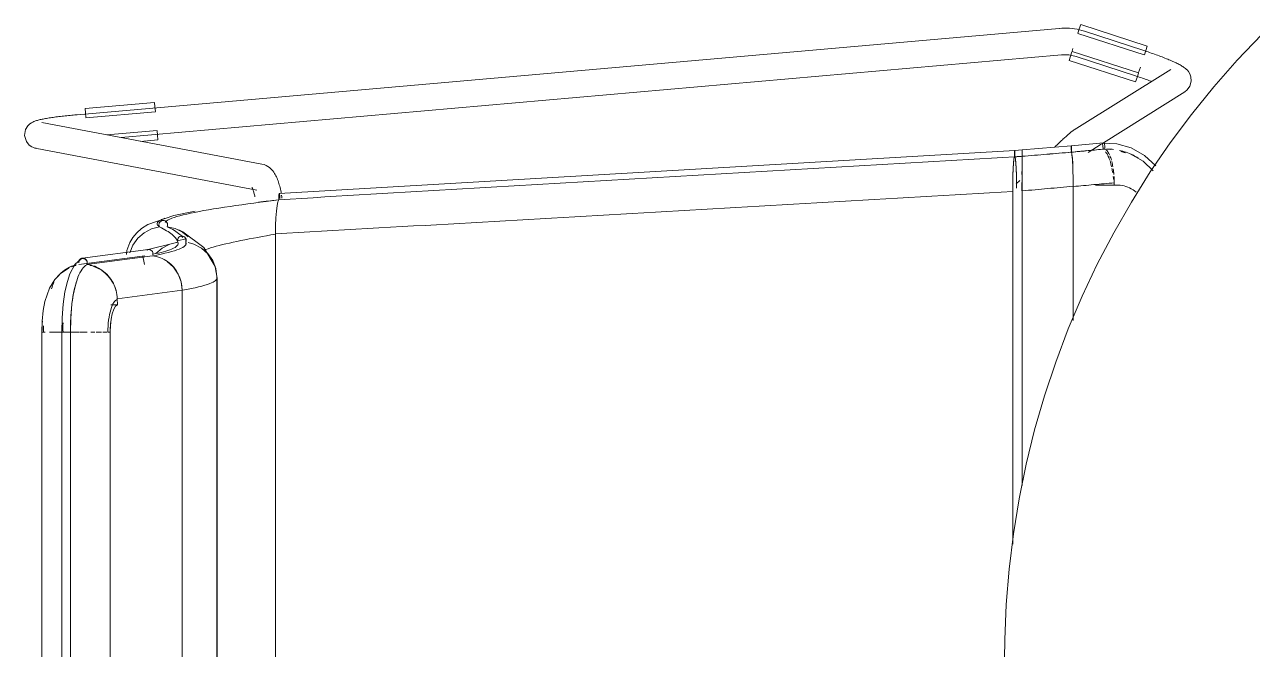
# Model space of a CAD drawing. Header units: millimetres. Extents: x 79795 to 317870, y -36033 to 97293.
# Drawn here: x 229448 to 230002, y 31064 to 31346 of the extents above; entities that cross this region are included whole.
import ezdxf

# ---------------------------------------------------------------- set-up
doc = ezdxf.new("R2010")
doc.units = ezdxf.units.MM
doc.header["$MEASUREMENT"] = 0
doc.layers.add('I-FURN', color=8, linetype='CONTINUOUS', lineweight=9)

msp = doc.modelspace()

# ---------------------------------------------------------------- linework, layer by layer
at = {"layer": 'I-FURN'}
for p, q in [((229924.33, 31343.64), (229924.96, 31345.59)), ((229924.96, 31345.59), (229954.97, 31335.9)), ((229915.28, 31343.88), (229471.95, 31304.93)), ((229915.33, 31343.88), (229915.28, 31343.88)), ((229916.47, 31343.96), (229915.33, 31343.88)), ((229917.61, 31343.99), (229916.47, 31343.96)), ((229918.75, 31343.97), (229917.61, 31343.99)), ((229919.89, 31343.91), (229918.75, 31343.97)), ((229921.03, 31343.8), (229919.89, 31343.91)), ((229922.16, 31343.65), (229921.03, 31343.8)), ((229923.28, 31343.45), (229922.16, 31343.65)), ((229924.4, 31343.21), (229923.28, 31343.45)), ((229923.65, 31341.55), (229953.66, 31331.86)), ((229923.69, 31341.67), (229924.33, 31343.64)), ((229925.5, 31342.92), (229924.4, 31343.21)), ((229926.6, 31342.59), (229925.5, 31342.92)), ((229953.41, 31333.88), (229926.6, 31342.59)), ((230006.64, 31341.09), (229995.6, 31329.51)), ((229921.08, 31333.58), (229921.46, 31334.74)), ((229953.87, 31333.73), (229953.41, 31333.88)), ((229954.33, 31333.95), (229953.7, 31331.98)), ((229954.6, 31333.49), (229953.87, 31333.73)), ((229954.97, 31335.9), (229954.33, 31333.95)), ((229491.82, 31294.63), (229916.33, 31331.92)), ((229916.33, 31331.92), (229916.99, 31331.97)), ((229916.99, 31331.97), (229917.65, 31331.99)), ((229917.65, 31331.99), (229918.31, 31331.98)), ((229918.31, 31331.98), (229918.97, 31331.94)), ((229918.97, 31331.94), (229919.63, 31331.88)), ((229919.63, 31331.88), (229920.29, 31331.8)), ((229919.74, 31329.44), (229920.37, 31331.39)), ((229919.74, 31329.44), (229949.75, 31319.75)), ((229920.29, 31331.8), (229920.94, 31331.68)), ((229920.37, 31331.39), (229921.01, 31333.36)), ((229920.94, 31331.68), (229921.59, 31331.54)), ((229951.05, 31323.79), (229921.05, 31333.48)), ((229921.59, 31331.54), (229922.23, 31331.38)), ((229922.23, 31331.38), (229922.86, 31331.19)), ((229922.86, 31331.19), (229922.89, 31331.18)), ((229922.89, 31331.18), (229949.7, 31322.47)), ((229955.34, 31333.24), (229954.6, 31333.49)), ((229956.07, 31332.99), (229955.34, 31333.24)), ((229956.8, 31332.74), (229956.07, 31332.99)), ((229957.53, 31332.49), (229956.8, 31332.74)), ((229958.24, 31332.23), (229957.53, 31332.49)), ((229958.95, 31331.98), (229958.24, 31332.23)), ((229959.65, 31331.72), (229958.95, 31331.98)), ((229960.34, 31331.47), (229959.65, 31331.72)), ((229961.01, 31331.21), (229960.34, 31331.47)), ((229961.68, 31330.96), (229961.01, 31331.21)), ((229962.33, 31330.71), (229961.68, 31330.96)), ((229962.97, 31330.46), (229962.33, 31330.71)), ((229963.6, 31330.2), (229962.97, 31330.46)), ((229964.21, 31329.96), (229963.6, 31330.2)), ((229964.8, 31329.71), (229964.21, 31329.96)), ((229965.38, 31329.46), (229964.8, 31329.71)), ((229965.94, 31329.22), (229965.38, 31329.46)), ((229966.49, 31328.98), (229965.94, 31329.22)), ((229967.02, 31328.74), (229966.49, 31328.98)), ((229967.53, 31328.51), (229967.02, 31328.74)), ((229968.02, 31328.28), (229967.53, 31328.51)), ((229968.49, 31328.04), (229968.02, 31328.28)), ((229968.95, 31327.81), (229968.49, 31328.04)), ((229995.6, 31329.51), (229985.04, 31317.5)), ((229965.56, 31325.39), (229921.98, 31298.08)), ((229951.02, 31323.67), (229950.38, 31321.7)), ((229951.09, 31323.89), (229951.89, 31326.37)), ((229969.39, 31327.59), (229968.95, 31327.81)), ((229969.81, 31327.36), (229969.39, 31327.59)), ((229970.22, 31327.13), (229969.81, 31327.36)), ((229970.62, 31326.89), (229970.22, 31327.13)), ((229971.01, 31326.65), (229970.62, 31326.89)), ((229971.4, 31326.39), (229971.01, 31326.65)), ((229971.79, 31326.12), (229971.4, 31326.39)), ((229972.19, 31325.8), (229971.79, 31326.12)), ((229972.62, 31325.43), (229972.19, 31325.8)), ((229973.09, 31324.97), (229972.62, 31325.43)), ((229973.61, 31324.34), (229973.09, 31324.97)), ((229974.17, 31323.43), (229973.61, 31324.34)), ((229974.69, 31322.05), (229974.17, 31323.43)), ((229950.03, 31322.36), (229949.7, 31322.47)), ((229950.38, 31321.7), (229949.75, 31319.75)), ((229950.72, 31322.13), (229950.03, 31322.36)), ((229951.41, 31321.9), (229950.72, 31322.13)), ((229952.1, 31321.67), (229951.41, 31321.9)), ((229952.78, 31321.43), (229952.1, 31321.67)), ((229953.45, 31321.2), (229952.78, 31321.43)), ((229954.11, 31320.96), (229953.45, 31321.2)), ((229954.77, 31320.73), (229954.11, 31320.96)), ((229955.42, 31320.49), (229954.77, 31320.73)), ((229956.05, 31320.26), (229955.42, 31320.49)), ((229956.68, 31320.02), (229956.05, 31320.26)), ((229973.06, 31316.11), (229974.28, 31317.85)), ((229974.28, 31317.85), (229974.87, 31320.07)), ((229974.87, 31320.07), (229974.69, 31322.05)), ((229985.04, 31317.5), (229974.96, 31305.08)), ((229935.17, 31292.19), (229971.93, 31315.22)), ((229973.06, 31316.11), (229971.93, 31315.22)), ((229475.56, 31307.74), (229506.97, 31310.5)), ((229475.74, 31305.7), (229475.56, 31307.74)), ((229475.93, 31303.51), (229507.34, 31306.27)), ((229506.97, 31310.5), (229507.15, 31308.46)), ((229507.15, 31308.46), (229507.33, 31306.39)), ((229449.8, 31299.96), (229450.71, 31300.82)), ((229450.71, 31300.82), (229451.41, 31301.29)), ((229451.41, 31301.29), (229451.97, 31301.6)), ((229451.97, 31301.6), (229452.45, 31301.81)), ((229452.45, 31301.81), (229452.88, 31301.98)), ((229452.88, 31301.98), (229453.28, 31302.12)), ((229453.28, 31302.12), (229453.68, 31302.25)), ((229453.68, 31302.25), (229454.07, 31302.36)), ((229454.07, 31302.36), (229454.47, 31302.47)), ((229454.47, 31302.47), (229454.89, 31302.58)), ((229454.89, 31302.58), (229455.32, 31302.68)), ((229455.32, 31302.68), (229455.76, 31302.78)), ((229455.76, 31302.78), (229456.22, 31302.87)), ((229555.4, 31282.63), (229456.1, 31301.45)), ((229456.22, 31302.87), (229456.7, 31302.97)), ((229456.7, 31302.97), (229457.19, 31303.06)), ((229457.19, 31303.06), (229457.71, 31303.16)), ((229457.71, 31303.16), (229458.24, 31303.25)), ((229458.24, 31303.25), (229458.79, 31303.34)), ((229458.79, 31303.34), (229459.36, 31303.44)), ((229459.36, 31303.44), (229459.94, 31303.53)), ((229459.94, 31303.53), (229460.55, 31303.62)), ((229460.55, 31303.62), (229461.17, 31303.71)), ((229461.17, 31303.71), (229461.8, 31303.8)), ((229461.8, 31303.8), (229462.45, 31303.89)), ((229462.45, 31303.89), (229463.11, 31303.98)), ((229463.11, 31303.98), (229463.79, 31304.06)), ((229463.79, 31304.06), (229464.48, 31304.15)), ((229464.48, 31304.15), (229465.18, 31304.23)), ((229465.18, 31304.23), (229465.88, 31304.32)), ((229465.88, 31304.32), (229466.6, 31304.4)), ((229466.6, 31304.4), (229467.33, 31304.48)), ((229467.33, 31304.48), (229468.06, 31304.55)), ((229468.06, 31304.55), (229468.8, 31304.63)), ((229468.8, 31304.63), (229469.55, 31304.7)), ((229469.55, 31304.7), (229470.29, 31304.78)), ((229470.29, 31304.78), (229471.04, 31304.85)), ((229471.04, 31304.85), (229471.8, 31304.91)), ((229471.8, 31304.91), (229471.95, 31304.93)), ((229475.92, 31303.64), (229475.74, 31305.7)), ((229974.96, 31305.08), (229965.38, 31292.26)), ((229448.28, 31295.55), (229448.76, 31298.31)), ((229449.11, 31292.8), (229448.28, 31295.55)), ((229448.76, 31298.31), (229449.8, 31299.96)), ((229508.09, 31297.82), (229485.48, 31295.84)), ((229508.1, 31297.7), (229508.28, 31295.64)), ((229508.28, 31295.64), (229508.46, 31293.59)), ((229918.19, 31294.96), (229917.84, 31294.65)), ((229918.53, 31295.26), (229918.19, 31294.96)), ((229918.85, 31295.55), (229918.53, 31295.26)), ((229919.16, 31295.82), (229918.85, 31295.55)), ((229919.45, 31296.08), (229919.16, 31295.82)), ((229919.73, 31296.32), (229919.45, 31296.08)), ((229920, 31296.55), (229919.73, 31296.32)), ((229920.25, 31296.77), (229920, 31296.55)), ((229920.49, 31296.97), (229920.25, 31296.77)), ((229920.72, 31297.16), (229920.49, 31296.97)), ((229920.95, 31297.34), (229920.72, 31297.16)), ((229921.17, 31297.51), (229920.95, 31297.34)), ((229921.4, 31297.69), (229921.17, 31297.51)), ((229921.65, 31297.87), (229921.4, 31297.69)), ((229921.98, 31298.08), (229921.65, 31297.87)), ((229449.11, 31292.8), (229450.43, 31291.22)), ((229450.43, 31291.22), (229451.52, 31290.47)), ((229451.52, 31290.47), (229452.32, 31290.1)), ((229452.32, 31290.1), (229452.94, 31289.88)), ((229452.94, 31289.88), (229453.45, 31289.75)), ((229453.45, 31289.75), (229453.87, 31289.66)), ((229453.87, 31289.66), (229553.16, 31270.84)), ((229500.56, 31292.9), (229508.46, 31293.59)), ((229920.71, 31290.83), (229898.51, 31289.01)), ((229913.67, 31290.81), (229913.2, 31290.36)), ((229914.13, 31291.24), (229913.67, 31290.81)), ((229914.59, 31291.66), (229914.13, 31291.24)), ((229915.03, 31292.07), (229914.59, 31291.66)), ((229915.47, 31292.48), (229915.03, 31292.07)), ((229915.89, 31292.87), (229915.47, 31292.48)), ((229916.31, 31293.25), (229915.89, 31292.87)), ((229916.71, 31293.62), (229916.31, 31293.25)), ((229917.1, 31293.97), (229916.71, 31293.62)), ((229917.48, 31294.32), (229917.1, 31293.97)), ((229917.84, 31294.65), (229917.48, 31294.32)), ((229920.62, 31289.91), (229920.61, 31289.46)), ((229920.61, 31289.45), (229920.62, 31289.91)), ((229920.61, 31289.46), (229920.61, 31288.97)), ((229920.61, 31288.96), (229920.61, 31289.45)), ((229920.64, 31290.29), (229920.62, 31289.91)), ((229920.62, 31289.91), (229920.64, 31290.29)), ((229920.66, 31290.58), (229920.64, 31290.29)), ((229920.64, 31290.29), (229920.66, 31290.58)), ((229920.69, 31290.77), (229920.66, 31290.58)), ((229920.66, 31290.58), (229920.69, 31290.77)), ((229920.71, 31290.84), (229920.69, 31290.77)), ((229920.69, 31290.77), (229920.71, 31290.83)), ((229935.2, 31292.26), (229920.71, 31290.84)), ((229920.74, 31290.77), (229920.71, 31290.84)), ((229920.71, 31290.83), (229920.74, 31290.76)), ((229920.76, 31290.58), (229920.74, 31290.77)), ((229920.78, 31290.28), (229920.76, 31290.58)), ((229920.76, 31290.57), (229920.78, 31290.28)), ((229920.8, 31289.9), (229920.78, 31290.28)), ((229920.78, 31290.28), (229920.8, 31289.89)), ((229920.81, 31289.44), (229920.8, 31289.9)), ((229920.8, 31289.89), (229920.81, 31289.44)), ((229920.81, 31288.95), (229920.81, 31289.44)), ((229920.81, 31289.44), (229920.81, 31288.95)), ((229928.35, 31287.91), (229934.23, 31291.6)), ((229934.31, 31292.13), (229941.22, 31291.85)), ((229941.22, 31291.85), (229947.74, 31289.97)), ((229947.74, 31289.97), (229953.75, 31286.58)), ((229965.38, 31292.26), (229956.33, 31279.07)), ((229895.15, 31288.73), (229563.24, 31269.44)), ((229894.84, 31285.01), (229894.65, 31283.26)), ((229895.05, 31285.9), (229894.84, 31285.01)), ((229895.05, 31287.35), (229895.04, 31286.86)), ((229895.04, 31286.86), (229895.04, 31286.37)), ((229895.04, 31286.37), (229895.05, 31285.9)), ((229895.06, 31287.8), (229895.05, 31287.35)), ((229895.07, 31288.19), (229895.06, 31287.8)), ((229895.1, 31288.48), (229895.07, 31288.19)), ((229895.12, 31288.67), (229895.1, 31288.48)), ((229895.15, 31288.73), (229895.12, 31288.67)), ((229895.15, 31288.74), (229898.51, 31289)), ((229895.18, 31288.66), (229895.15, 31288.73)), ((229895.21, 31288.47), (229895.18, 31288.66)), ((229895.23, 31288.18), (229895.21, 31288.47)), ((229895.25, 31287.8), (229895.23, 31288.18)), ((229895.26, 31287.35), (229895.25, 31287.8)), ((229895.25, 31285.89), (229895.26, 31286.36)), ((229895.46, 31284.99), (229895.25, 31285.89)), ((229895.26, 31286.85), (229895.26, 31287.35)), ((229895.26, 31286.36), (229895.26, 31286.85)), ((229895.65, 31283.24), (229895.46, 31284.99)), ((229898.49, 31285.27), (229898.47, 31283.52)), ((229898.47, 31283.51), (229898.49, 31285.26)), ((229898.5, 31288.46), (229898.5, 31288.07)), ((229898.5, 31288.07), (229898.5, 31288.45)), ((229898.5, 31287.62), (229898.5, 31288.07)), ((229898.5, 31288.07), (229898.5, 31287.62)), ((229898.5, 31287.13), (229898.5, 31287.62)), ((229898.5, 31287.62), (229898.5, 31287.13)), ((229898.5, 31286.63), (229898.5, 31287.13)), ((229898.5, 31287.13), (229898.5, 31286.63)), ((229898.5, 31286.16), (229898.5, 31286.63)), ((229898.5, 31286.63), (229898.5, 31286.16)), ((229898.51, 31288.94), (229898.51, 31289.01)), ((229898.51, 31289.01), (229898.51, 31288.94)), ((229898.51, 31288.94), (229898.51, 31289)), ((229898.51, 31289), (229898.51, 31288.94)), ((229898.51, 31288.75), (229898.52, 31288.46)), ((229898.52, 31288.46), (229898.51, 31288.75)), ((229898.52, 31288.46), (229898.52, 31288.07)), ((229898.52, 31288.08), (229898.52, 31288.46)), ((229898.52, 31287.63), (229898.52, 31288.08)), ((229898.52, 31288.07), (229898.52, 31287.62)), ((229898.52, 31287.14), (229898.52, 31287.63)), ((229898.52, 31287.62), (229898.52, 31287.13)), ((229898.52, 31286.64), (229898.52, 31287.14)), ((229898.52, 31287.13), (229898.52, 31286.64)), ((229898.52, 31286.64), (229898.52, 31286.17)), ((229898.52, 31286.17), (229898.52, 31286.64)), ((229898.52, 31286.17), (229898.53, 31285.28)), ((229898.53, 31285.28), (229898.52, 31286.17)), ((229898.53, 31285.28), (229898.55, 31283.54)), ((229898.55, 31283.53), (229898.53, 31285.28)), ((229920.61, 31288.47), (229920.62, 31288)), ((229920.62, 31288), (229920.61, 31288.47)), ((229920.8, 31287.98), (229920.81, 31288.46)), ((229920.81, 31288.45), (229920.8, 31287.98)), ((229921, 31287.09), (229920.8, 31287.98)), ((229920.8, 31287.98), (229921, 31287.1)), ((229920.81, 31288.46), (229920.81, 31288.95)), ((229920.81, 31288.95), (229920.81, 31288.45)), ((229921.18, 31285.36), (229921, 31287.09)), ((229921, 31287.09), (229921.17, 31285.38)), ((229921.33, 31282.88), (229921.18, 31285.36)), ((229921.18, 31285.36), (229921.32, 31282.92)), ((229947.34, 31287.27), (229953.17, 31283.9)), ((229953.17, 31283.9), (229957.68, 31279.6)), ((229953.75, 31286.58), (229958.9, 31281.84)), ((229555.4, 31282.63), (229556.38, 31282.38)), ((229556.38, 31282.38), (229557.28, 31282.01)), ((229557.28, 31282.01), (229558.07, 31281.58)), ((229558.07, 31281.58), (229558.76, 31281.09)), ((229558.76, 31281.09), (229559.35, 31280.58)), ((229559.35, 31280.58), (229559.87, 31280.06)), ((229559.87, 31280.06), (229560.32, 31279.53)), ((229560.32, 31279.53), (229560.73, 31279)), ((229560.73, 31279), (229561.08, 31278.46)), ((229561.08, 31278.46), (229561.41, 31277.92)), ((229894.49, 31280.76), (229894.36, 31277.63)), ((229894.65, 31283.26), (229894.49, 31280.76)), ((229895.82, 31280.74), (229895.65, 31283.24)), ((229895.94, 31277.62), (229895.82, 31280.74)), ((229898.46, 31281.02), (229898.45, 31277.89)), ((229898.45, 31277.89), (229898.46, 31281.01)), ((229898.47, 31283.52), (229898.46, 31281.02)), ((229898.46, 31281.01), (229898.47, 31283.51)), ((229898.55, 31283.53), (229898.56, 31281.03)), ((229898.56, 31281.03), (229898.55, 31283.53)), ((229898.56, 31281.03), (229898.57, 31277.9)), ((229898.57, 31277.9), (229898.56, 31281.03)), ((229921.44, 31279.78), (229921.33, 31282.88)), ((229921.33, 31282.88), (229921.44, 31279.85)), ((229921.51, 31276.35), (229921.44, 31279.78)), ((229921.44, 31279.78), (229921.51, 31276.34)), ((229956.33, 31279.07), (229947.81, 31265.53)), ((229561.41, 31277.92), (229561.7, 31277.39)), ((229561.7, 31277.39), (229561.97, 31276.84)), ((229561.97, 31276.84), (229562.22, 31276.27)), ((229562.22, 31276.27), (229562.46, 31275.7)), ((229562.46, 31275.7), (229562.68, 31275.12)), ((229562.68, 31275.12), (229562.88, 31274.53)), ((229562.88, 31274.53), (229563.08, 31273.93)), ((229563.08, 31273.93), (229563.26, 31273.31)), ((229563.26, 31273.31), (229563.43, 31272.68)), ((229563.43, 31272.68), (229563.59, 31272.04)), ((229894.28, 31274.06), (229894.26, 31270.28)), ((229894.36, 31277.63), (229894.28, 31274.06)), ((229897.43, 31275.24), (229895.86, 31273.73)), ((229896.02, 31274.07), (229895.94, 31277.62)), ((229896.04, 31271.82), (229896.02, 31274.07)), ((229898.45, 31270.55), (229898.45, 31274.33)), ((229898.45, 31274.33), (229898.45, 31270.55)), ((229898.57, 31277.9), (229898.57, 31274.33)), ((229898.57, 31274.33), (229898.57, 31277.9)), ((229898.57, 31274.33), (229898.57, 31270.54)), ((229898.57, 31270.54), (229898.57, 31274.33)), ((229921.51, 31276.25), (229921.54, 31272.61)), ((229921.54, 31272.49), (229921.52, 31276.25)), ((229941.34, 31273.19), (229931.58, 31273.19)), ((229940.09, 31274.18), (229940.09, 31273.14)), ((229550.93, 31272.06), (229550.95, 31272.04)), ((229550.95, 31272.04), (229550.99, 31271.97)), ((229550.99, 31271.97), (229551.04, 31271.88)), ((229551.04, 31271.88), (229551.11, 31271.73)), ((229551.11, 31271.73), (229551.2, 31271.53)), ((229551.2, 31271.53), (229551.29, 31271.3)), ((229551.29, 31271.3), (229551.4, 31271.03)), ((229551.4, 31271.03), (229551.5, 31270.73)), ((229551.5, 31270.73), (229551.61, 31270.39)), ((229551.61, 31270.39), (229551.72, 31270.03)), ((229551.72, 31270.03), (229551.83, 31269.63)), ((229551.83, 31269.63), (229551.93, 31269.21)), ((229551.93, 31269.21), (229552.04, 31268.77)), ((229552.04, 31268.77), (229552.14, 31268.3)), ((229552.14, 31268.3), (229552.23, 31267.8)), ((229563.04, 31268.04), (229563.03, 31267.54)), ((229563.03, 31267.55), (229563.04, 31268.04)), ((229563.04, 31267.05), (229563.03, 31267.55)), ((229563.03, 31267.54), (229563.04, 31267.05)), ((229563.04, 31268.04), (229563.06, 31268.5)), ((229563.06, 31268.49), (229563.04, 31268.04)), ((229563.1, 31268.88), (229563.06, 31268.49)), ((229563.06, 31268.5), (229563.09, 31268.88)), ((229563.09, 31268.88), (229563.14, 31269.18)), ((229563.14, 31269.18), (229563.1, 31268.88)), ((229563.19, 31269.37), (229563.14, 31269.18)), ((229563.14, 31269.18), (229563.19, 31269.37)), ((229563.24, 31269.44), (229563.19, 31269.37)), ((229563.19, 31269.37), (229563.24, 31269.44)), ((229563.3, 31269.38), (229563.24, 31269.44)), ((229563.24, 31269.44), (229563.3, 31269.38)), ((229563.35, 31269.19), (229563.3, 31269.38)), ((229563.3, 31269.38), (229563.35, 31269.2)), ((229563.35, 31269.2), (229563.39, 31268.91)), ((229563.39, 31268.9), (229563.35, 31269.19)), ((229563.39, 31268.91), (229563.42, 31268.53)), ((229563.42, 31268.52), (229563.39, 31268.9)), ((229563.42, 31268.53), (229563.45, 31268.08)), ((229563.45, 31268.07), (229563.42, 31268.52)), ((229563.45, 31268.08), (229563.46, 31267.59)), ((229563.46, 31267.58), (229563.45, 31268.07)), ((229563.46, 31267.59), (229563.45, 31267.09)), ((229563.45, 31267.08), (229563.46, 31267.58)), ((229563.59, 31272.04), (229563.75, 31271.38)), ((229563.75, 31271.38), (229563.89, 31270.71)), ((229563.89, 31270.71), (229564.02, 31270.03)), ((229564.02, 31270.03), (229564.15, 31269.34)), ((229564.27, 31268.63), (229564.37, 31267.92)), ((229564.37, 31267.92), (229564.47, 31267.19)), ((229894.26, 31270.28), (229894.26, 31111.18)), ((229894.26, 31111.18), (229894.26, 31270.28)), ((229898.57, 31270.54), (229898.57, 31137.55)), ((229898.57, 31137.55), (229898.57, 31270.54)), ((229921.54, 31212), (229921.54, 31272.49)), ((229921.54, 31272.49), (229921.54, 31212)), ((229562.29, 31263.93), (229561.97, 31261.43)), ((229561.98, 31261.47), (229562.29, 31263.93)), ((229562.65, 31265.67), (229562.29, 31263.93)), ((229562.29, 31263.94), (229562.65, 31265.67)), ((229563.05, 31266.58), (229562.65, 31265.67)), ((229562.65, 31265.67), (229563.05, 31266.58)), ((229563.04, 31267.05), (229563.05, 31266.58)), ((229563.05, 31266.58), (229563.04, 31267.05)), ((229947.81, 31265.53), (229939.83, 31251.66)), ((229515.67, 31259.43), (229503.95, 31255.44)), ((229509.22, 31256.25), (229509.02, 31255.79)), ((229509.03, 31255.79), (229509.22, 31256.25)), ((229509.52, 31256.64), (229509.22, 31256.25)), ((229509.22, 31256.25), (229509.53, 31256.63)), ((229509.92, 31256.94), (229509.52, 31256.64)), ((229509.53, 31256.63), (229509.92, 31256.93)), ((229509.92, 31256.93), (229510.37, 31257.13)), ((229510.37, 31257.13), (229509.92, 31256.94)), ((229510.86, 31257.21), (229510.37, 31257.13)), ((229510.37, 31257.13), (229510.86, 31257.2)), ((229511.35, 31257.15), (229510.86, 31257.21)), ((229510.86, 31257.2), (229511.34, 31257.14)), ((229511.34, 31257.14), (229511.8, 31256.96)), ((229511.81, 31256.96), (229511.35, 31257.15)), ((229511.8, 31256.96), (229512.21, 31256.67)), ((229512.21, 31256.68), (229511.81, 31256.96)), ((229512.53, 31256.3), (229512.21, 31256.68)), ((229512.21, 31256.67), (229512.52, 31256.29)), ((229512.52, 31256.29), (229512.73, 31255.84)), ((229512.73, 31255.85), (229512.53, 31256.3)), ((229525.33, 31261.34), (229515.67, 31259.43)), ((229561.74, 31258.33), (229561.58, 31254.8)), ((229561.58, 31254.86), (229561.74, 31258.33)), ((229561.74, 31258.38), (229561.97, 31261.44)), ((229561.97, 31261.43), (229561.74, 31258.33)), ((229498.88, 31251.64), (229497.1, 31249.47)), ((229501.13, 31253.63), (229498.88, 31251.64)), ((229502.21, 31251.69), (229499.38, 31249.2)), ((229503.95, 31255.44), (229501.13, 31253.63)), ((229505.53, 31253.43), (229502.21, 31251.69)), ((229509.16, 31254.33), (229505.53, 31253.43)), ((229508.95, 31255.3), (229509.03, 31255.79)), ((229509.02, 31255.79), (229508.95, 31255.3)), ((229508.99, 31254.8), (229508.95, 31255.3)), ((229508.95, 31255.3), (229508.99, 31254.8)), ((229509.16, 31254.33), (229508.99, 31254.8)), ((229508.99, 31254.8), (229509.16, 31254.33)), ((229512.79, 31254.85), (229512.64, 31254.38)), ((229512.64, 31254.38), (229512.79, 31254.85)), ((229512.64, 31254.38), (229516.25, 31253.59)), ((229516.26, 31253.6), (229512.64, 31254.38)), ((229512.82, 31255.35), (229512.73, 31255.85)), ((229512.73, 31255.84), (229512.82, 31255.35)), ((229512.82, 31255.35), (229512.79, 31254.85)), ((229512.79, 31254.85), (229512.82, 31255.35)), ((229516.25, 31253.59), (229519.58, 31251.95)), ((229519.58, 31251.96), (229516.26, 31253.6)), ((229519.66, 31252.01), (229517.91, 31252.9)), ((229522.15, 31249.84), (229519.58, 31251.96)), ((229519.58, 31251.95), (229522.16, 31249.83)), ((229529.19, 31245.02), (229519.66, 31252.01)), ((229561.58, 31254.8), (229561.52, 31251.03)), ((229561.52, 31251.11), (229561.58, 31254.8)), ((229561.52, 31251.03), (229561.52, 30867.63)), ((229561.52, 30867.63), (229561.52, 31251.03)), ((229939.83, 31251.66), (229932.42, 31237.48)), ((229495.76, 31247.2), (229494.47, 31243.6)), ((229497.1, 31249.47), (229495.76, 31247.2)), ((229497.21, 31246.12), (229495.8, 31242.61)), ((229499.38, 31249.2), (229497.21, 31246.12)), ((229504.06, 31244.05), (229515.68, 31247.01)), ((229513.81, 31246.48), (229510.42, 31244.72)), ((229517.52, 31247.37), (229513.81, 31246.48)), ((229515.68, 31247.01), (229517.54, 31247.34)), ((229521.13, 31248.88), (229517.24, 31248.05)), ((229517.41, 31248.83), (229517.32, 31248.34)), ((229517.32, 31248.34), (229517.36, 31247.84)), ((229517.33, 31248.34), (229517.41, 31248.83)), ((229517.37, 31247.84), (229517.33, 31248.34)), ((229517.36, 31247.84), (229517.52, 31247.37)), ((229517.53, 31247.37), (229517.37, 31247.84)), ((229517.41, 31248.83), (229517.61, 31249.28)), ((229517.61, 31249.28), (229517.41, 31248.83)), ((229517.61, 31249.28), (229517.93, 31249.66)), ((229517.92, 31249.66), (229517.61, 31249.28)), ((229518.33, 31249.96), (229517.92, 31249.66)), ((229517.93, 31249.66), (229518.33, 31249.95)), ((229518.79, 31250.15), (229518.33, 31249.96)), ((229518.33, 31249.95), (229518.79, 31250.14)), ((229518.79, 31250.14), (229519.28, 31250.21)), ((229519.28, 31250.21), (229518.79, 31250.15)), ((229519.28, 31250.21), (229519.77, 31250.14)), ((229519.77, 31250.15), (229519.28, 31250.21)), ((229520.23, 31249.96), (229519.77, 31250.15)), ((229519.77, 31250.14), (229520.23, 31249.95)), ((229520.63, 31249.66), (229520.23, 31249.96)), ((229520.23, 31249.95), (229520.63, 31249.66)), ((229520.63, 31249.66), (229520.95, 31249.28)), ((229520.95, 31249.28), (229520.63, 31249.66)), ((229520.95, 31249.28), (229521.15, 31248.83)), ((229521.15, 31248.83), (229520.95, 31249.28)), ((229521.05, 31246.3), (229521, 31249.18)), ((229521.19, 31247.84), (229521.03, 31247.37)), ((229521.03, 31247.37), (229521.19, 31247.84)), ((229521.15, 31248.83), (229521.23, 31248.34)), ((229521.23, 31248.34), (229521.15, 31248.83)), ((229521.23, 31248.34), (229521.19, 31247.84)), ((229521.19, 31247.84), (229521.23, 31248.34)), ((229524.75, 31246.48), (229522.15, 31247.2)), ((229528.14, 31244.72), (229524.75, 31246.48)), ((229524.75, 31246.47), (229528.13, 31244.72)), ((229534.31, 31236.37), (229529.19, 31245.02)), ((229470.96, 31237.3), (229473.87, 31239.85)), ((229502.5, 31241.21), (229472.81, 31237.36)), ((229504.14, 31244.06), (229474.36, 31240.21)), ((229476.35, 31237.39), (229506.05, 31241.23)), ((229494.47, 31243.6), (229494.24, 31241.82)), ((229501.72, 31241.09), (229502.46, 31237.34)), ((229503.91, 31244.01), (229503.46, 31243.82)), ((229504.37, 31244.07), (229503.91, 31244.01)), ((229504.84, 31244.01), (229504.37, 31244.07)), ((229505.28, 31243.82), (229504.84, 31244.01)), ((229505.67, 31243.52), (229505.28, 31243.82)), ((229505.97, 31243.14), (229505.67, 31243.52)), ((229506.16, 31242.69), (229505.97, 31243.14)), ((229506.24, 31242.2), (229506.16, 31242.69)), ((229506.2, 31241.7), (229506.24, 31242.2)), ((229510.42, 31244.72), (229507.54, 31242.22)), ((229528.13, 31244.72), (229531.01, 31242.21)), ((229531.02, 31242.22), (229528.14, 31244.72)), ((229531.01, 31242.21), (229533.18, 31239.08)), ((229533.19, 31239.08), (229531.02, 31242.22)), ((229534.38, 31236.22), (229533.01, 31239.39)), ((229464.28, 31233.05), (229468.17, 31235.72)), ((229468.17, 31235.72), (229468.37, 31235.82)), ((229468.78, 31233.18), (229470.96, 31237.3)), ((229474, 31237.52), (229478.77, 31238.14)), ((229515.55, 31236.11), (229512.81, 31238.6)), ((229517.63, 31233), (229515.55, 31236.11)), ((229533.18, 31239.08), (229534.54, 31235.51)), ((229534.55, 31235.51), (229533.19, 31239.08)), ((229535.17, 31231.18), (229534.38, 31236.22)), ((229534.54, 31235.51), (229535.02, 31231.72)), ((229535.02, 31231.72), (229534.55, 31235.51)), ((229932.42, 31237.48), (229925.59, 31223.01)), ((229459.59, 31226.69), (229461.98, 31230.57)), ((229461.98, 31230.57), (229464.28, 31233.05)), ((229466.52, 31225.04), (229467.62, 31229.73)), ((229467.62, 31229.73), (229468.78, 31233.18)), ((229472.32, 31231.42), (229471.23, 31227.99)), ((229518.95, 31229.45), (229517.63, 31233)), ((229519.42, 31225.68), (229518.95, 31229.45)), ((229535.02, 31231.72), (229535.02, 30886.93)), ((229535.02, 30886.93), (229535.02, 31231.72)), ((229535.18, 31192.27), (229535.18, 31231.18)), ((229457.47, 31220.64), (229459.59, 31226.69)), ((229465.68, 31219.42), (229466.52, 31225.04)), ((229470.26, 31223.55), (229469.67, 31219.54)), ((229471.23, 31227.99), (229470.26, 31223.55)), ((229490.15, 31221.82), (229519.42, 31225.68)), ((229519.42, 31225.68), (229519.42, 30892.97)), ((229519.42, 30892.97), (229519.42, 31225.68)), ((229925.59, 31223.01), (229919.33, 31208.29)), ((229456.68, 31216.6), (229457.47, 31220.64)), ((229465.19, 31213.29), (229465.68, 31219.42)), ((229469.67, 31219.54), (229469.13, 31212.98)), ((229490.21, 31219.11), (229487.21, 31219.11)), ((229490.2, 31219.11), (229487.21, 31219.11)), ((229488.57, 31217.12), (229489.35, 31218.47)), ((229489.35, 31218.47), (229490.21, 31219.11)), ((229490.21, 31219.11), (229490.15, 31221.82)), ((229456.06, 31206.75), (229456.17, 31211.78)), ((229456.17, 31211.78), (229456.68, 31216.6)), ((229465.09, 31206.75), (229465.19, 31213.29)), ((229469.13, 31212.98), (229469.06, 31206.75)), ((229487.07, 31209.79), (229487.38, 31212.64)), ((229487.38, 31212.64), (229487.89, 31215.13)), ((229487.89, 31215.13), (229488.57, 31217.12)), ((229456.23, 31206.75), (229456.06, 31206.75)), ((229456.06, 31206.75), (229456.06, 30911.9)), ((229456.07, 31206.75), (229457.55, 31206.75)), ((229459.58, 31206.75), (229462.16, 31206.75)), ((229465.34, 31206.75), (229462.31, 31206.75)), ((229462.32, 31206.75), (229465.34, 31206.75)), ((229465.16, 31206.75), (229465.09, 31206.75)), ((229465.09, 31206.75), (229465.09, 30911.9)), ((229465.1, 31206.75), (229469.05, 31206.75)), ((229465.36, 31206.75), (229465.16, 31206.75)), ((229465.67, 31206.75), (229465.36, 31206.75)), ((229466.06, 31206.75), (229465.67, 31206.75)), ((229466.51, 31206.75), (229466.06, 31206.75)), ((229467, 31206.75), (229466.51, 31206.75)), ((229467.5, 31206.75), (229467, 31206.75)), ((229467.97, 31206.75), (229467.5, 31206.75)), ((229468.39, 31206.75), (229467.97, 31206.75)), ((229468.72, 31206.75), (229468.39, 31206.75)), ((229468.95, 31206.75), (229468.72, 31206.75)), ((229469.05, 31206.75), (229468.95, 31206.75)), ((229472.84, 31206.75), (229469.03, 31206.75)), ((229469.03, 31206.75), (229472.84, 31206.75)), ((229469.06, 30911.9), (229469.06, 31206.75)), ((229473.03, 31206.75), (229476.59, 31206.75)), ((229478.22, 31206.75), (229480.06, 31206.75)), ((229480.58, 31206.75), (229483.05, 31206.75)), ((229483.63, 31206.75), (229485.37, 31206.75)), ((229486.9, 31206.75), (229486.9, 30911.9)), ((229486.96, 31206.75), (229487.07, 31209.79)), ((229486.96, 30911.9), (229486.96, 31206.75)), ((229919.33, 31208.29), (229913.67, 31193.32)), ((229535.18, 30887.47), (229535.18, 31192.27)), ((229913.67, 31193.32), (229908.62, 31178.14)), ((229908.62, 31178.14), (229904.17, 31162.77)), ((229904.17, 31162.77), (229900.34, 31147.24)), ((229900.34, 31147.24), (229897.14, 31131.57)), ((229897.14, 31131.57), (229894.56, 31115.77)), ((229894.56, 31115.77), (229892.62, 31099.89)), ((229892.62, 31099.89), (229891.32, 31083.95)), ((229891.32, 31083.95), (229890.65, 31067.96)), ((229890.65, 31067.96), (229890.56, 31059.33))]:
    msp.add_line(p, q, dxfattribs=at)
for centre, major_axis, ratio, start_param, end_param in [((229504.37, 31242.11), (0, 1.96), 0.955139, 4.501447, 6.790779), ((229504.36, 31225.55), (0, 15.78), 0.955139, 5.929149, 6.170649), ((229504.36, 31225.55), (0, 15.78), 0.955139, 5.687432, 5.928979), ((229504.36, 31225.55), (0, 15.78), 0.955139, 4.720632, 5.68731), ((229460.33, 31206.75), (0, 12.4), 0.287441, 1.332781, 1.570796), ((229471.81, 31206.75), (-15.75, 0), 0.000004, 3.431839, 3.614078)]:
    msp.add_ellipse(centre, major_axis=major_axis, ratio=ratio, start_param=start_param, end_param=end_param, dxfattribs=at)
for points in [[(229935.76, 31289.42), (229933.32, 31289.18), (229928.36, 31288.7), (229923.33, 31288.22), (229920.8, 31287.98)], [(229935.76, 31289.42), (229936.15, 31289.28), (229936.9, 31288.71), (229937.6, 31287.57), (229937.93, 31286.87)], [(229938.54, 31289.27), (229937.89, 31289.33), (229937.24, 31289.34), (229936.58, 31289.34)], [(229937.29, 31289.39), (229938.12, 31289.38), (229938.94, 31289.33), (229939.76, 31289.25)], [(229563.05, 31266.58), (229618.29, 31269.8), (229728.88, 31276.24), (229839.65, 31282.68), (229895.05, 31285.9)], [(229898.52, 31286.17), (229897.94, 31286.12), (229896.78, 31286.03), (229895.63, 31285.94), (229895.05, 31285.9)], [(229898.5, 31286.16), (229897.96, 31286.12), (229896.88, 31286.03), (229895.79, 31285.94), (229895.25, 31285.89)], [(229898.52, 31286.17), (229902.24, 31286.47), (229909.67, 31287.07), (229917.1, 31287.68), (229920.8, 31287.98)], [(229904.83, 31286.69), (229905.24, 31286.72), (229905.65, 31286.75), (229906.06, 31286.79)], [(229909.67, 31287.09), (229913.32, 31287.39), (229916.97, 31287.69), (229920.62, 31288)], [(229927.7, 31288.7), (229925.36, 31288.47), (229922.99, 31288.23), (229920.62, 31288)], [(229937.07, 31286.84), (229936.76, 31287.47), (229936.44, 31287.87), (229936.12, 31288.2)], [(229938.03, 31284.41), (229937.77, 31285.23), (229937.48, 31286.03), (229937.19, 31286.59)], [(229938.13, 31286.42), (229938.37, 31285.83), (229938.61, 31285.17), (229938.81, 31284.44)], [(229938.88, 31281.37), (229938.66, 31282.3), (229938.43, 31283.24), (229938.19, 31284.09)], [(229938.99, 31283.77), (229939.18, 31283.03), (229939.34, 31282.22), (229939.49, 31281.39)], [(229945.16, 31287.75), (229944.45, 31288.02), (229943.72, 31288.2), (229942.99, 31288.33)], [(229939.41, 31278.72), (229939.29, 31279.4), (229939.16, 31280.05), (229939.03, 31280.71)], [(229939.63, 31280.54), (229939.75, 31279.69), (229939.86, 31278.82), (229939.93, 31277.9)], [(229940.09, 31274.18), (229937.07, 31273.92), (229930.92, 31273.38), (229924.68, 31272.79), (229921.54, 31272.49)], [(229939.86, 31275.6), (229939.8, 31276.07), (229939.74, 31276.54), (229939.67, 31277.01)], [(229939.99, 31276.98), (229940.05, 31276.07), (229940.09, 31275.14), (229940.09, 31274.18)], [(229940.09, 31273.14), (229940.6, 31273.18), (229941.11, 31273.2), (229941.62, 31273.19)], [(229727.77, 31260.69), (229783.23, 31263.89), (229838.73, 31267.08), (229894.26, 31270.28)], [(229898.57, 31270.54), (229902.41, 31270.89), (229906.24, 31271.23), (229910.07, 31271.57)], [(229910.07, 31271.57), (229913.89, 31271.92), (229917.72, 31272.26), (229921.54, 31272.61)], [(229563.04, 31266.56), (229559.98, 31266.17), (229556.89, 31265.79), (229553.84, 31265.4)], [(229561.52, 31251.11), (229616.88, 31254.3), (229672.3, 31257.5), (229727.77, 31260.69)], [(229521.03, 31247.37), (229521.58, 31246.35), (229519.61, 31244.3), (229511.55, 31242.25), (229506.05, 31241.23)], [(229469.03, 31206.75), (229468.98, 31209.1), (229469.06, 31213.75), (229469.69, 31220.61), (229470.8, 31226.75), (229472.33, 31231.82), (229474.22, 31235.52), (229475.63, 31236.83), (229476.36, 31237.18)], [(229469.47, 31236.3), (229470.09, 31236.54), (229470.75, 31236.7), (229471.4, 31236.84)], [(229476.53, 31238.15), (229476.54, 31237.98), (229476.54, 31237.81), (229476.5, 31237.65)], [(229477.86, 31236.93), (229479.25, 31236.61), (229480.62, 31236.11), (229481.87, 31235.41)], [(229461.54, 31229.14), (229461.11, 31228.25), (229460.7, 31227.33), (229460.47, 31226.36)], [(229535.17, 31231.18), (229535.17, 31231.36), (229535.12, 31231.54), (229535.02, 31231.72)], [(229485.83, 31206.75), (229485.89, 31210.54), (229486.86, 31217.94), (229489.02, 31221.32), (229490.14, 31221.58)], [(229456.15, 31206.75), (229456.14, 31208.47), (229456.22, 31210.14), (229456.37, 31211.72)], [(229487.85, 31215.13), (229487.3, 31213.08), (229487.01, 31210.36), (229486.92, 31207.59)], [(229465.63, 31206.75), (229465.6, 31208.18), (229465.61, 31209.6), (229465.64, 31211.02)]]:
    msp.add_open_spline(points, degree=3, dxfattribs=at)
for points, knots in [([(229934.72, 31291.6), (229934.68, 31291.71), (229934.59, 31291.91), (229934.5, 31292.03), (229934.45, 31292.07)], [-0.6871844, -0.6871844, -0.6871844, -0.6871844, -0.625, -0.5625, -0.5625, -0.5625, -0.5625]), ([(229935.03, 31289.32), (229935.04, 31289.54), (229935.03, 31290.03), (229934.94, 31290.78), (229934.83, 31291.3), (229934.74, 31291.54), (229934.72, 31291.6)], [-1, -1, -1, -1, -0.90625, -0.8125, -0.71875, -0.6875, -0.6875, -0.6875, -0.6875]), ([(229935.35, 31292.21), (229935.37, 31292.19), (229935.42, 31292.15), (229935.5, 31292.04), (229935.6, 31291.85), (229935.7, 31291.53), (229935.77, 31291.13), (229935.81, 31290.77), (229935.83, 31290.4), (229935.82, 31289.95), (229935.78, 31289.6), (229935.76, 31289.42)], [0.5555556, 0.5555556, 0.5555556, 0.5555556, 0.5833333, 0.6180556, 0.6527778, 0.7222222, 0.7916667, 0.8263889, 0.8611111, 0.9305556, 1, 1, 1, 1]), ([(229894.26, 31270.28), (229894.26, 31271.55), (229894.28, 31274.1), (229894.35, 31277.71), (229894.48, 31280.87), (229894.7, 31284.23), (229894.91, 31285.62), (229895.05, 31285.9)], [-1, -1, -1, -1, -0.833333, -0.666667, -0.5, -0.333333, 0, 0, 0, 0]), ([(229895.05, 31285.9), (229895.05, 31286.12), (229895.04, 31286.61), (229895.04, 31287.25), (229895.05, 31287.71), (229895.07, 31288.12), (229895.1, 31288.57), (229895.13, 31288.73), (229895.15, 31288.74)], [-1, -1, -1, -1, -0.90625, -0.8125, -0.765625, -0.71875, -0.625, -0.501507, -0.501507, -0.501507, -0.501507]), ([(229895.15, 31288.74), (229895.17, 31288.74), (229895.2, 31288.6), (229895.23, 31288.2), (229895.25, 31287.81), (229895.26, 31287.36), (229895.26, 31286.86), (229895.26, 31286.36), (229895.26, 31286.04), (229895.25, 31285.89)], [-0.5, -0.5, -0.5, -0.5, -0.375, -0.3125, -0.25, -0.1875, -0.125, -0.0625, 0, 0, 0, 0]), ([(229895.25, 31285.89), (229895.39, 31285.6), (229895.6, 31284.21), (229895.82, 31280.86), (229895.95, 31277.7), (229896.02, 31274.59), (229896.04, 31272.58), (229896.04, 31271.82)], [-1, -1, -1, -1, -0.6666667, -0.5, -0.3333333, -0.1666667, -0.0664381, -0.0664381, -0.0664381, -0.0664381]), ([(229942.44, 31288.82), (229944.52, 31288.38), (229947.48, 31287.4), (229950.15, 31285.84), (229950.95, 31285.31)], [-0.8210019, -0.8210019, -0.8210019, -0.8210019, -0.6666667, -0.5975811, -0.5975811, -0.5975811, -0.5975811]), ([(229940.09, 31273.14), (229942.48, 31273.35), (229946.08, 31272.72), (229949.08, 31270.79), (229949.98, 31270.03)], [0, 0, 0, 0, 0.3333333, 0.5, 0.5, 0.5, 0.5]), ([(229563.05, 31266.58), (229555.5, 31265.56), (229540.29, 31263.53), (229521.85, 31260.48), (229513.55, 31258.04), (229511.95, 31256.62), (229511.76, 31256.21)], [0, 0, 0, 0, 0.25, 0.5, 0.75, 0.8499412, 0.8499412, 0.8499412, 0.8499412]), ([(229511.58, 31258.18), (229510.86, 31257.92), (229507.83, 31256.64), (229507.6, 31255.35), (229509.16, 31254.33)], [0.6866019, 0.6866019, 0.6866019, 0.6866019, 0.75, 1, 1, 1, 1]), ([(229509.16, 31254.33), (229511.56, 31253.17), (229514.99, 31251.08), (229516.77, 31248.98), (229517.24, 31248.05)], [0, 0, 0, 0, 0.5, 0.9025379, 0.9025379, 0.9025379, 0.9025379]), ([(229512.64, 31254.38), (229515.05, 31253.21), (229517.71, 31251.58), (229519.38, 31249.96), (229519.77, 31249.5)], [0, 0, 0, 0, 0.5, 0.696307, 0.696307, 0.696307, 0.696307]), ([(229529.25, 31243.73), (229530.4, 31244.21), (229534.64, 31245.67), (229545.36, 31248.11), (229556.14, 31250.05), (229561.52, 31251.03)], [0.375, 0.375, 0.375, 0.375, 0.5, 0.75, 1, 1, 1, 1]), ([(229517.53, 31247.37), (229518.07, 31246.35), (229516.34, 31244.53), (229509.86, 31242.72), (229506.14, 31241.92)], [0, 0, 0, 0, 0.5, 0.8877852, 0.8877852, 0.8877852, 0.8877852]), ([(229476.35, 31237.39), (229476.41, 31237.53), (229476.48, 31237.74), (229476.52, 31238.03), (229476.53, 31238.31), (229476.49, 31238.61), (229476.41, 31238.9), (229476.3, 31239.16), (229476.1, 31239.48), (229475.8, 31239.8), (229475.43, 31240.03), (229475.07, 31240.17), (229474.76, 31240.22), (229474.49, 31240.22), (229474.22, 31240.19), (229473.98, 31240.12), (229473.73, 31240), (229473.43, 31239.81), (229473.12, 31239.49), (229472.9, 31239.09), (229472.8, 31238.74), (229472.76, 31238.47), (229472.76, 31238.31), (229472.76, 31238.24)], [0, 0, 0, 0, 0.0555556, 0.0833333, 0.1111111, 0.1666667, 0.1944444, 0.2222222, 0.2777778, 0.3333333, 0.3888889, 0.4444444, 0.4791667, 0.5138889, 0.5486111, 0.5833333, 0.6180556, 0.6527778, 0.7222222, 0.7916667, 0.8263889, 0.8611111, 0.8888889, 0.8888889, 0.8888889, 0.8888889]), ([(229472.78, 31238.15), (229472.78, 31238.31), (229472.82, 31238.6), (229472.96, 31238.99), (229473.22, 31239.4), (229473.74, 31239.86), (229474.6, 31240.11), (229475.4, 31239.88), (229475.93, 31239.48), (229476.24, 31239.1), (229476.39, 31238.79), (229476.44, 31238.64)], [-0.875, -0.875, -0.875, -0.875, -0.8125, -0.765625, -0.71875, -0.625, -0.5, -0.375, -0.3125, -0.25, -0.1875, -0.1875, -0.1875, -0.1875]), ([(229471.69, 31237.17), (229470.92, 31237.01), (229469.02, 31236.45), (229466.16, 31234.89), (229463.97, 31232.88), (229462.97, 31231.5), (229462.7, 31231.1)], [0.0592823, 0.0592823, 0.0592823, 0.0592823, 0.1666667, 0.3333333, 0.5, 0.565028, 0.565028, 0.565028, 0.565028]), ([(229490.15, 31221.82), (229490.11, 31223.12), (229489.75, 31225.62), (229488.33, 31229.22), (229486.14, 31232.36), (229483.3, 31234.89), (229480.02, 31236.63), (229477.7, 31237.21), (229476.53, 31237.36)], [0, 0, 0, 0, 0.1666667, 0.3333333, 0.5, 0.6666667, 0.8333333, 0.9918729, 0.9918729, 0.9918729, 0.9918729]), ([(229483.23, 31234.55), (229485.28, 31233.12), (229487.79, 31230.17), (229489.35, 31226.6), (229489.6, 31225.36)], [-0.6666667, -0.6666667, -0.6666667, -0.6666667, -0.3333333, -0.1666667, -0.1666667, -0.1666667, -0.1666667]), ([(229519.42, 31225.68), (229525.15, 31226.69), (229532.79, 31228.52), (229535.18, 31230.35), (229535.17, 31231.18)], [0, 0, 0, 0, 0.5, 0.9107154, 0.9107154, 0.9107154, 0.9107154])]:
    msp.add_open_spline(points, degree=3, knots=knots, dxfattribs=at)

doc.saveas('drawing.dxf')
